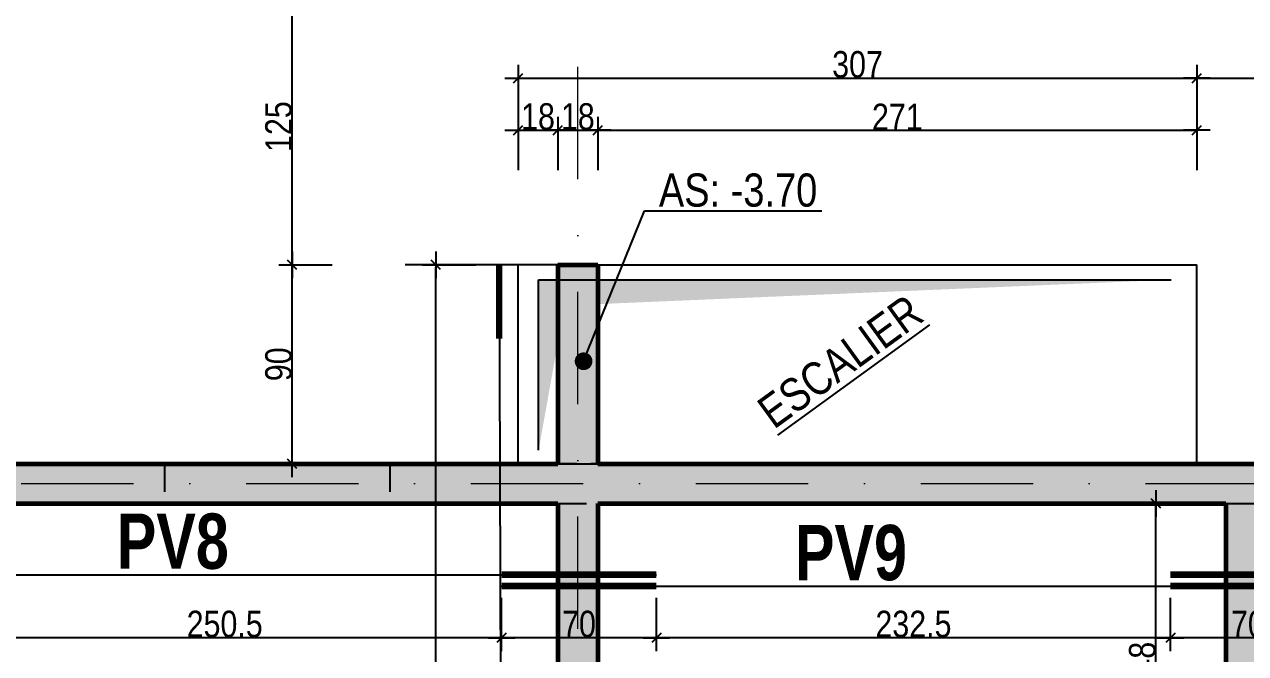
# Model space of a CAD drawing. Header units: millimetres. Extents: x 2049 to 9471, y -43633 to -39431.
# Drawn here: x 4544 to 5096, y -41762 to -41478 of the extents above; entities that cross this region are included whole.
import ezdxf
from ezdxf.enums import TextEntityAlignment as Align

# ---------------------------------------------------------------- set-up
doc = ezdxf.new("R2010")
doc.units = ezdxf.units.MM
doc.linetypes.add('CACHEX2', pattern=[19.05, 12.7, -6.35])
doc.linetypes.add('TIRETPTX2', pattern=[50.8, 25.4, -12.7, 0, -12.7])
for name, color, linetype in [('01_cote_gen', 4, 'Continuous'), ('01_linteaux', 2, 'Continuous'), ('01_murs_sup', 2, 'CACHEX2'), ('01_poch_murs', 253, 'Continuous'), ('01_poch_poteaux', 250, 'Continuous'), ('01_resv', 32, 'Continuous'), ('01_texte', 230, 'Continuous'), ('AA_COTES', 2, 'Continuous')]:
    doc.layers.add(name, color=color, linetype=linetype)
doc.layers.add('01_murs_coup', color=5, linetype='Continuous', lineweight=60)
doc.layers.add('01_tram_axes', color=2, linetype='TIRETPTX2', lineweight=9)
doc.styles.add('impact', font='impact.ttf')
doc.styles.add('STYLE2', font='ARIALN.TTF')
doc.dimstyles.new('JB50res', dxfattribs={"dimscale": 0.1, "dimtxt": 120, "dimasz": 12, "dimexe": 0.1, "dimexo": 0.1, "dimgap": 0.09, "dimtad": 1, "dimdec": 1, "dimdsep": 46, "dimtxsty": 'STYLE2', "dimblk1": 'BOND_G', "dimblk2": 'BOND_D', "dimsah": 1, "dimcen": 1.5, "dimdle": 0.01, "dimse1": 1, "dimse2": 1, "dimclrd": 4, "dimclre": 2, "dimclrt": 6, "dimazin": 2, "dimtfac": 2.333333, "dimtdec": 1, "dimtix": 1, "dimtmove": 2, "dimatfit": 3, "dimldrblk": 'BOND_G', "dimfxl": 1, "dimtolj": 1, "dimtzin": 0, "dimarcsym": 0})
pattern_1 = [(135, (-9275.435, 6358.231), (-11.2253202, 9e-16), [7.9375, -7.9375])]

# ---------------------------------------------------------------- blocks, each defined once
blk = doc.blocks.new('BOND_G')
at = {"layer": 'AA_COTES', "color": 0}
for p, q in [((0, -5), (0, 15)), ((5, 0), (-5, 0)), ((1.77, 1.77), (-1.77, -1.77))]:
    blk.add_line(p, q, dxfattribs=at)
blk = doc.blocks.new('BOND_D')
at = {"layer": 'AA_COTES', "color": 0}
for p, q in [((0, 5), (0, -15)), ((5, 0), (-5, 0)), ((-1.77, -1.77), (1.77, 1.77))]:
    blk.add_line(p, q, dxfattribs=at)
blk = doc.blocks.new('*D4256')
at = {"layer": '01_cote_gen', "color": 4, "lineweight": -2, "ltscale": 200, "transparency": 16777216}
blk.add_line((5055.53, -41841.41), (5055.53, -41695.81), dxfattribs=at)
at = {"layer": 'Defpoints', "color": 0, "ltscale": 200, "transparency": 16777216}
for p in [(5055.53, -41694.61), (5087.05, -41694.61), (5087.05, -41842.61)]:
    blk.add_point(p, dxfattribs=at)
at = {"layer": '01_cote_gen', "color": 4, "lineweight": -2, "ltscale": 200, "transparency": 16777216, "xscale": 1.2, "yscale": 1.2, "zscale": 1.2}
for name, p, rotation in [('BOND_D', (5055.53, -41694.61), 90), ('BOND_G', (5055.53, -41842.61), 270)]:
    blk.add_blockref(name, p, dxfattribs=dict(at, rotation=rotation))
at = {"layer": '01_cote_gen', "color": 6, "ltscale": 200, "transparency": 16777216, "insert": (5049.39, -41768.61), "char_height": 12, "attachment_point": 5, "rotation": 90, "style": 'STYLE2'}
blk.add_mtext('\\A1;148', dxfattribs=at)
blk = doc.blocks.new('*D4286')
at = {"layer": '01_cote_gen', "color": 4, "lineweight": -2, "ltscale": 200, "transparency": 16777216}
blk.add_line((4664.88, -41675.41), (4664.88, -41587.81), dxfattribs=at)
at = {"layer": 'Defpoints', "color": 0, "ltscale": 200, "transparency": 16777216}
for p in [(4664.88, -41586.61), (4758.48, -41586.61), (4693.25, -41676.61)]:
    blk.add_point(p, dxfattribs=at)
at = {"layer": '01_cote_gen', "color": 4, "lineweight": -2, "ltscale": 200, "transparency": 16777216, "xscale": 1.2, "yscale": 1.2, "zscale": 1.2}
for name, p, rotation in [('BOND_D', (4664.88, -41586.61), 90), ('BOND_G', (4664.88, -41676.61), 270)]:
    blk.add_blockref(name, p, dxfattribs=dict(at, rotation=rotation))
at = {"layer": '01_cote_gen', "color": 6, "ltscale": 200, "transparency": 16777216, "insert": (4658.75, -41631.61), "char_height": 12, "attachment_point": 5, "rotation": 90, "style": 'STYLE2'}
blk.add_mtext('\\A1;90', dxfattribs=at)
blk = doc.blocks.new('*D4288')
at = {"layer": '01_cote_gen', "color": 4, "lineweight": -2, "ltscale": 200, "transparency": 16777216}
blk.add_line((4664.88, -41585.41), (4664.88, -41462.81), dxfattribs=at)
at = {"layer": 'Defpoints', "color": 0, "ltscale": 200, "transparency": 16777216}
for p in [(4664.88, -41461.61), (4776.48, -41461.61), (4776.48, -41586.61)]:
    blk.add_point(p, dxfattribs=at)
at = {"layer": '01_cote_gen', "color": 4, "lineweight": -2, "ltscale": 200, "transparency": 16777216, "xscale": 1.2, "yscale": 1.2, "zscale": 1.2}
for name, p, rotation in [('BOND_D', (4664.88, -41461.61), 90), ('BOND_G', (4664.88, -41586.61), 270)]:
    blk.add_blockref(name, p, dxfattribs=dict(at, rotation=rotation))
at = {"layer": '01_cote_gen', "color": 6, "ltscale": 200, "transparency": 16777216, "insert": (4658.75, -41524.11), "char_height": 12, "attachment_point": 5, "rotation": 90, "style": 'STYLE2'}
blk.add_mtext('\\A1;125', dxfattribs=at)
blk = doc.blocks.new('*D4484')
at = {"layer": '01_cote_gen', "color": 4, "lineweight": -2, "ltscale": 200, "transparency": 16777216}
blk.add_line((5075.25, -41502.16), (5363.85, -41502.16), dxfattribs=at)
at = {"layer": 'Defpoints', "color": 0, "ltscale": 200, "transparency": 16777216}
for p in [(5365.05, -41502.16), (5074.05, -41520.16), (5365.05, -41535.01)]:
    blk.add_point(p, dxfattribs=at)
at = {"layer": '01_cote_gen', "color": 4, "lineweight": -2, "ltscale": 200, "transparency": 16777216, "xscale": 1.2, "yscale": 1.2, "zscale": 1.2, "rotation": 180}
blk.add_blockref('BOND_G', (5074.05, -41502.16), dxfattribs=at)
at = {"layer": '01_cote_gen', "color": 4, "lineweight": -2, "ltscale": 200, "transparency": 16777216, "xscale": 1.2, "yscale": 1.2, "zscale": 1.2}
blk.add_blockref('BOND_D', (5365.05, -41502.16), dxfattribs=at)
at = {"layer": '01_cote_gen', "color": 6, "ltscale": 200, "transparency": 16777216, "insert": (5219.55, -41496.03), "char_height": 12, "attachment_point": 5, "style": 'STYLE2'}
blk.add_mtext('\\A1;291', dxfattribs=at)
blk = doc.blocks.new('*D4485')
at = {"layer": '01_cote_gen', "color": 4, "lineweight": -2, "ltscale": 200, "transparency": 16777216}
blk.add_line((4768.25, -41525.74), (4783.85, -41525.74), dxfattribs=at)
at = {"layer": 'Defpoints', "color": 0, "ltscale": 200, "transparency": 16777216}
for p in [(4767.05, -41520.16), (4785.05, -41525.74), (4785.05, -41649.05)]:
    blk.add_point(p, dxfattribs=at)
at = {"layer": '01_cote_gen', "color": 4, "lineweight": -2, "ltscale": 200, "transparency": 16777216, "xscale": 1.2, "yscale": 1.2, "zscale": 1.2, "rotation": 180}
blk.add_blockref('BOND_G', (4767.05, -41525.74), dxfattribs=at)
at = {"layer": '01_cote_gen', "color": 4, "lineweight": -2, "ltscale": 200, "transparency": 16777216, "xscale": 1.2, "yscale": 1.2, "zscale": 1.2}
blk.add_blockref('BOND_D', (4785.05, -41525.74), dxfattribs=at)
at = {"layer": '01_cote_gen', "color": 6, "ltscale": 200, "transparency": 16777216, "insert": (4776.05, -41519.61), "char_height": 12, "attachment_point": 5, "style": 'STYLE2'}
blk.add_mtext('\\A1;18', dxfattribs=at)
blk = doc.blocks.new('*D4486')
at = {"layer": '01_cote_gen', "color": 4, "lineweight": -2, "ltscale": 200, "transparency": 16777216}
blk.add_line((4786.25, -41525.74), (4801.85, -41525.74), dxfattribs=at)
at = {"layer": 'Defpoints', "color": 0, "ltscale": 200, "transparency": 16777216}
for p in [(4803.05, -41525.74), (4785.05, -41543.74), (4803.05, -41631.61)]:
    blk.add_point(p, dxfattribs=at)
at = {"layer": '01_cote_gen', "color": 4, "lineweight": -2, "ltscale": 200, "transparency": 16777216, "xscale": 1.2, "yscale": 1.2, "zscale": 1.2, "rotation": 180}
blk.add_blockref('BOND_G', (4785.05, -41525.74), dxfattribs=at)
at = {"layer": '01_cote_gen', "color": 4, "lineweight": -2, "ltscale": 200, "transparency": 16777216, "xscale": 1.2, "yscale": 1.2, "zscale": 1.2}
blk.add_blockref('BOND_D', (4803.05, -41525.74), dxfattribs=at)
at = {"layer": '01_cote_gen', "color": 6, "ltscale": 200, "transparency": 16777216, "insert": (4794.05, -41519.61), "char_height": 12, "attachment_point": 5, "style": 'STYLE2'}
blk.add_mtext('\\A1;18', dxfattribs=at)
blk = doc.blocks.new('*D4487')
at = {"layer": '01_cote_gen', "color": 4, "lineweight": -2, "ltscale": 200, "transparency": 16777216}
blk.add_line((4804.25, -41525.74), (5072.85, -41525.74), dxfattribs=at)
at = {"layer": 'Defpoints', "color": 0, "ltscale": 200, "transparency": 16777216}
for p in [(5074.05, -41525.74), (4803.05, -41543.74), (5074.05, -41586.61)]:
    blk.add_point(p, dxfattribs=at)
at = {"layer": '01_cote_gen', "color": 4, "lineweight": -2, "ltscale": 200, "transparency": 16777216, "xscale": 1.2, "yscale": 1.2, "zscale": 1.2, "rotation": 180}
blk.add_blockref('BOND_G', (4803.05, -41525.74), dxfattribs=at)
at = {"layer": '01_cote_gen', "color": 4, "lineweight": -2, "ltscale": 200, "transparency": 16777216, "xscale": 1.2, "yscale": 1.2, "zscale": 1.2}
blk.add_blockref('BOND_D', (5074.05, -41525.74), dxfattribs=at)
at = {"layer": '01_cote_gen', "color": 6, "ltscale": 200, "transparency": 16777216, "insert": (4938.55, -41519.71), "char_height": 12, "attachment_point": 5, "style": 'STYLE2'}
blk.add_mtext('\\A1;271', dxfattribs=at)
blk = doc.blocks.new('*D4529')
at = {"layer": '01_resv', "color": 4, "lineweight": -2, "ltscale": 200, "transparency": 16777216}
blk.add_line((4768.25, -41502.16), (5072.85, -41502.16), dxfattribs=at)
at = {"layer": 'Defpoints', "color": 0, "ltscale": 200, "transparency": 16777216}
for p in [(5074.05, -41502.16), (4767.05, -41586.61), (5074.05, -41586.61)]:
    blk.add_point(p, dxfattribs=at)
at = {"layer": '01_resv', "color": 4, "lineweight": -2, "ltscale": 200, "transparency": 16777216, "xscale": 1.2, "yscale": 1.2, "zscale": 1.2, "rotation": 180}
blk.add_blockref('BOND_G', (4767.05, -41502.16), dxfattribs=at)
at = {"layer": '01_resv', "color": 4, "lineweight": -2, "ltscale": 200, "transparency": 16777216, "xscale": 1.2, "yscale": 1.2, "zscale": 1.2}
blk.add_blockref('BOND_D', (5074.05, -41502.16), dxfattribs=at)
at = {"layer": '01_resv', "color": 6, "ltscale": 200, "transparency": 16777216, "insert": (4920.55, -41496.03), "char_height": 12, "attachment_point": 5, "style": 'STYLE2'}
blk.add_mtext('\\A1;307', dxfattribs=at)
blk = doc.blocks.new('*D4896')
at = {"layer": '01_cote_gen', "color": 4, "lineweight": -2, "ltscale": 200, "transparency": 16777216}
blk.add_line((4729.87, -42256.45), (4729.87, -41587.81), dxfattribs=at)
at = {"layer": 'Defpoints', "color": 0, "ltscale": 200, "transparency": 16777216}
for p in [(4729.87, -41586.61), (4747.87, -41586.61), (4900.28, -42257.65)]:
    blk.add_point(p, dxfattribs=at)
at = {"layer": '01_cote_gen', "color": 4, "lineweight": -2, "ltscale": 200, "transparency": 16777216, "xscale": 1.2, "yscale": 1.2, "zscale": 1.2}
for name, p, rotation in [('BOND_D', (4729.87, -41586.61), 90), ('BOND_G', (4729.87, -42257.65), 270)]:
    blk.add_blockref(name, p, dxfattribs=dict(at, rotation=rotation))
at = {"layer": '01_cote_gen', "color": 6, "ltscale": 200, "transparency": 16777216, "insert": (4723.74, -41922.13), "char_height": 12, "attachment_point": 5, "rotation": 90, "style": 'STYLE2'}
blk.add_mtext('\\A1;671', dxfattribs=at)
blk = doc.blocks.new('*D4899')
at = {"layer": '01_cote_gen', "color": 4, "lineweight": -2, "ltscale": 200, "transparency": 16777216}
blk.add_line((4828.38, -41755.31), (4760.78, -41755.31), dxfattribs=at)
at = {"layer": 'Defpoints', "color": 0, "ltscale": 200, "transparency": 16777216}
for p in [(4759.58, -41752.56), (4829.58, -41752.56), (4759.58, -41755.31)]:
    blk.add_point(p, dxfattribs=at)
at = {"layer": '01_cote_gen', "color": 4, "lineweight": -2, "ltscale": 200, "transparency": 16777216, "xscale": 1.2, "yscale": 1.2, "zscale": 1.2, "rotation": 180}
blk.add_blockref('BOND_D', (4759.58, -41755.31), dxfattribs=at)
at = {"layer": '01_cote_gen', "color": 4, "lineweight": -2, "ltscale": 200, "transparency": 16777216, "xscale": 1.2, "yscale": 1.2, "zscale": 1.2}
blk.add_blockref('BOND_G', (4829.58, -41755.31), dxfattribs=at)
at = {"layer": '01_cote_gen', "color": 6, "ltscale": 200, "transparency": 16777216, "insert": (4794.58, -41749.17), "char_height": 12, "attachment_point": 5, "style": 'STYLE2'}
blk.add_mtext('\\A1;70', dxfattribs=at)
blk = doc.blocks.new('*D4900')
at = {"layer": '01_cote_gen', "color": 4, "lineweight": -2, "ltscale": 200, "transparency": 16777216}
blk.add_line((4758.38, -41755.31), (4510.3, -41755.31), dxfattribs=at)
at = {"layer": 'Defpoints', "color": 0, "ltscale": 200, "transparency": 16777216}
for p in [(4509.1, -41737.31), (4759.58, -41737.31), (4509.1, -41755.31)]:
    blk.add_point(p, dxfattribs=at)
at = {"layer": '01_cote_gen', "color": 4, "lineweight": -2, "ltscale": 200, "transparency": 16777216, "xscale": 1.2, "yscale": 1.2, "zscale": 1.2, "rotation": 180}
blk.add_blockref('BOND_D', (4509.1, -41755.31), dxfattribs=at)
at = {"layer": '01_cote_gen', "color": 4, "lineweight": -2, "ltscale": 200, "transparency": 16777216, "xscale": 1.2, "yscale": 1.2, "zscale": 1.2}
blk.add_blockref('BOND_G', (4759.58, -41755.31), dxfattribs=at)
at = {"layer": '01_cote_gen', "color": 6, "ltscale": 200, "transparency": 16777216, "insert": (4634.34, -41749.17), "char_height": 12, "attachment_point": 5, "style": 'STYLE2'}
blk.add_mtext('\\A1;250.5', dxfattribs=at)
blk = doc.blocks.new('*D4901')
at = {"layer": '01_cote_gen', "color": 4, "lineweight": -2, "ltscale": 200, "transparency": 16777216}
blk.add_line((5130.89, -41755.31), (5063.29, -41755.31), dxfattribs=at)
at = {"layer": 'Defpoints', "color": 0, "ltscale": 200, "transparency": 16777216}
for p in [(5062.09, -41745.63), (5132.09, -41745.63), (5062.09, -41755.31)]:
    blk.add_point(p, dxfattribs=at)
at = {"layer": '01_cote_gen', "color": 4, "lineweight": -2, "ltscale": 200, "transparency": 16777216, "xscale": 1.2, "yscale": 1.2, "zscale": 1.2, "rotation": 180}
blk.add_blockref('BOND_D', (5062.09, -41755.31), dxfattribs=at)
at = {"layer": '01_cote_gen', "color": 4, "lineweight": -2, "ltscale": 200, "transparency": 16777216, "xscale": 1.2, "yscale": 1.2, "zscale": 1.2}
blk.add_blockref('BOND_G', (5132.09, -41755.31), dxfattribs=at)
at = {"layer": '01_cote_gen', "color": 6, "ltscale": 200, "transparency": 16777216, "insert": (5097.09, -41749.17), "char_height": 12, "attachment_point": 5, "style": 'STYLE2'}
blk.add_mtext('\\A1;70', dxfattribs=at)
blk = doc.blocks.new('*D4902')
at = {"layer": '01_cote_gen', "color": 4, "lineweight": -2, "ltscale": 200, "transparency": 16777216}
blk.add_line((5060.89, -41755.31), (4830.78, -41755.31), dxfattribs=at)
at = {"layer": 'Defpoints', "color": 0, "ltscale": 200, "transparency": 16777216}
for p in [(4829.58, -41749.31), (5062.09, -41749.31), (4829.58, -41755.31)]:
    blk.add_point(p, dxfattribs=at)
at = {"layer": '01_cote_gen', "color": 4, "lineweight": -2, "ltscale": 200, "transparency": 16777216, "xscale": 1.2, "yscale": 1.2, "zscale": 1.2, "rotation": 180}
blk.add_blockref('BOND_D', (4829.58, -41755.31), dxfattribs=at)
at = {"layer": '01_cote_gen', "color": 4, "lineweight": -2, "ltscale": 200, "transparency": 16777216, "xscale": 1.2, "yscale": 1.2, "zscale": 1.2}
blk.add_blockref('BOND_G', (5062.09, -41755.31), dxfattribs=at)
at = {"layer": '01_cote_gen', "color": 6, "ltscale": 200, "transparency": 16777216, "insert": (4945.84, -41749.17), "char_height": 12, "attachment_point": 5, "style": 'STYLE2'}
blk.add_mtext('\\A1;232.5', dxfattribs=at)

msp = doc.modelspace()

# ---------------------------------------------------------------- hatches: boundary and pattern name
at = {"layer": '01_murs_sup', "ltscale": 200}
h = msp.add_hatch(dxfattribs=at)
h.set_pattern_fill('DASH', color=256, scale=2.5, angle=135)
h.set_pattern_definition(pattern_1)
h.paths.add_polyline_path([(4378.05, -40472.62), (4043.1, -40472.62), (4043.1, -40492.62), (4358.05, -40492.62), (4358.02, -41067.61), (4337.89, -41067.61), (4337.88, -41087.61), (4358.05, -41087.61), (4358.05, -41676.61), (4323.01, -41676.61), (4323.01, -41694.56), (4607.05, -41694.56), (4607.05, -41676.61), (4376.05, -41676.61), (4376.05, -41083.61), (4656.05, -41083.61), (4656.05, -41067.61), (4378.05, -41067.61)])
h.paths.add_polyline_path([(4234.8, -41067.61), (4193.1, -41067.61), (4193.1, -40636.55), (3988.75, -40636.55), (3988.75, -40656.55), (4173.1, -40656.55), (4173.1, -41067.61), (3815.1, -41067.61), (3815.1, -41430.61), (3833.1, -41430.61), (3833.1, -41087.61), (4173.1, -41087.61), (4173.1, -41092.5), (4193.14, -41092.5), (4193.1, -41087.61), (4234.8, -41087.61)])
h = msp.add_hatch(dxfattribs=at)
h.set_pattern_fill('DASH', color=256, scale=2.5, angle=135)
h.set_pattern_definition(pattern_1)
h.paths.add_polyline_path([(4193.05, -41225.61), (4173.1, -41225.61), (4173.1, -41646.61), (4193.1, -41646.61)])
h.paths.add_polyline_path([(5135.05, -41067.61), (4956.05, -41067.61), (4956.05, -41083.61), (5135.05, -41083.61)], flags=17)
h.paths.add_polyline_path([(5381.05, -41067.61), (5235.05, -41067.61), (5235.05, -41083.61), (5365.05, -41083.61), (5365.05, -41676.61), (4709.05, -41676.61), (4709.05, -41694.56), (5381.05, -41694.61)])
h.paths.add_polyline_path([(5016.48, -41824.66), (4567.05, -41824.66), (4567.05, -41842.61), (4785.05, -41842.61), (4785.05, -42435.61), (4682.05, -42435.61), (4682.05, -42451.61), (4962.05, -42451.61), (4962.05, -42435.61), (4803.05, -42435.61), (4803.05, -41842.61), (5016.48, -41842.56)])
h.paths.add_polyline_path([(6295.05, -41676.61), (5979.1, -41676.61), (5979.01, -41083.61), (6075.05, -41083.61), (6075.05, -41067.61), (5815.05, -41067.61), (5815.05, -41083.61), (5961.1, -41083.61), (5961.1, -41676.61), (5749.1, -41676.61), (5749.1, -41694.61), (6295.05, -41694.61)])
at = {"layer": '01_poch_murs', "ltscale": 200}
h = msp.add_hatch(color=256, dxfattribs=at)
h.dxf.hatch_style = 1
h.paths.add_polyline_path([(5105.05, -41694.61), (5087.05, -41694.61), (5087.05, -41842.61), (5105.05, -41842.61)])
at = {"layer": '01_poch_poteaux', "ltscale": 200}
h = msp.add_hatch(color=256, dxfattribs=at)
h.dxf.hatch_style = 1
h.paths.add_polyline_path([(5381.05, -41567.65), (5365.05, -41567.65), (5365.05, -41676.61), (4803.05, -41676.61), (4803.05, -41586.61), (4785.05, -41586.61), (4785.05, -41676.61), (4193.06, -41676.61), (4193.05, -41676.61), (4193.05, -41676.67), (4173.06, -41676.67), (4173.06, -41694.61), (4193.06, -41694.61), (4785.05, -41694.61), (4785.05, -41824.61), (4569.05, -41824.61), (4569.05, -41842.61), (4785.05, -41842.61), (4803.05, -41842.61), (4997.05, -41842.61), (4997.05, -41824.61), (4803.05, -41824.61), (4803.05, -41694.61), (5087.05, -41694.61), (5105.05, -41694.61), (5365.05, -41694.61), (5365.05, -42227.65), (5381.05, -42227.65)])

# ---------------------------------------------------------------- linework, layer by layer
at = {"layer": '01_cote_gen', "ltscale": 200}
msp.add_line((4767.05, -41586.61), (4715.94, -41586.61), dxfattribs=at)
at = {"layer": '01_linteaux', "ltscale": 0.1}
for p, q in [((4767.05, -41676.61), (4767.05, -41586.61)), ((4785.05, -41586.61), (4767.05, -41586.61)), ((4803.05, -41586.61), (5074.05, -41586.61)), ((5074.05, -41676.61), (5074.05, -41586.61))]:
    msp.add_line(p, q, dxfattribs=at)
at = {"layer": '01_murs_coup', "ltscale": 0.1}
for p, q in [((4785.05, -41586.61), (4785.05, -41676.61)), ((4785.05, -41586.61), (4803.05, -41586.61)), ((4803.05, -41586.61), (4803.05, -41676.61)), ((4193.06, -41676.61), (4785.05, -41676.61)), ((4803.05, -41676.61), (5365.05, -41676.61)), ((4193.06, -41694.61), (4785.05, -41694.61)), ((4785.05, -41694.61), (4785.05, -41824.61)), ((4803.05, -41694.61), (4803.05, -41824.61)), ((4803.05, -41694.61), (5087.05, -41694.61)), ((5087.05, -41694.61), (5087.05, -41842.61))]:
    msp.add_line(p, q, dxfattribs=at)
at = {"layer": '01_murs_sup'}
for p, q in [((4376.05, -41676.61), (4607.05, -41676.61)), ((4607.05, -41676.61), (4607.05, -41694.56)), ((4709.05, -41676.61), (4709.05, -41694.56)), ((5365.05, -41676.61), (4709.05, -41676.61)), ((4607.05, -41694.56), (4323.01, -41694.56)), ((4709.05, -41694.56), (5381.05, -41694.61))]:
    msp.add_line(p, q, dxfattribs=at)
at = {"layer": '01_poch_murs', "ltscale": 200}
for p, q in [((4776.33, -41670.41), (4776.33, -41593.36)), ((4776.33, -41593.36), (5062.36, -41593.36))]:
    msp.add_line(p, q, dxfattribs=at)
for points in [[(4776.33, -41670.41), (4776.33, -41593.36), (4788.01, -41605.04)], [(4776.33, -41593.36), (5062.36, -41593.36), (4788.01, -41605.04)]]:
    msp.add_solid(points, dxfattribs=at)
at = {"layer": '01_poch_poteaux', "ltscale": 200}
for p, q in [((4785.05, -41676.61), (4803.05, -41676.61)), ((5087.05, -41694.61), (5105.05, -41694.61))]:
    msp.add_line(p, q, dxfattribs=at)
at = {"layer": '01_texte'}
for p, q in [((4796.66, -41630.25), (4824.23, -41562.14)), ((4824.23, -41562.14), (4904.4, -41562.14))]:
    msp.add_line(p, q, dxfattribs=at)
at = {"layer": '01_texte', "ltscale": 200}
for p, q in [((4758.48, -41586.61), (4760.45, -42257.65)), ((4439.1, -41726.81), (4829.58, -41726.81)), ((5062.09, -41726.81), (5380.4, -41726.81)), ((4759.58, -41731.96), (5132.09, -41731.96))]:
    msp.add_line(p, q, dxfattribs=at)
at = {"layer": '01_texte', "ltscale": 200, "const_width": 3}
for points in [[(4758.48, -41586.58), (4758.48, -41620.02)], [(4829.58, -41726.81), (4759.58, -41726.81)], [(5062.09, -41726.81), (5132.09, -41726.81)], [(4759.58, -41731.96), (4829.58, -41731.96)], [(5132.09, -41731.96), (5062.09, -41731.96)]]:
    msp.add_lwpolyline(points, dxfattribs=at)
at = {"layer": '01_texte', "const_width": 4}
msp.add_lwpolyline([(4794.66, -41630.25, 1), (4798.66, -41630.25, 1)], format="xyb", close=True, dxfattribs=at)
at = {"layer": '01_tram_axes', "color": 253, "ltscale": 2}
for p, q in [((4794.05, -42768.29), (4794.05, -40330.13)), ((2406.63, -41685.61), (7041.34, -41685.61))]:
    msp.add_line(p, q, dxfattribs=at)

# ---------------------------------------------------------------- texts
at = {"layer": '01_texte', "style": 'STYLE2'}
msp.add_text('AS: -3.70', height=15, dxfattribs=at).set_placement((4830.71, -41560.31))
msp.add_text('%%UESCALIER', height=15, rotation=35.9664, dxfattribs=at).set_placement((4882.75, -41661.3))
at = {"layer": '01_texte', "style": 'impact'}
for s, p in [('PV8', (4610.87, -41731.63)), ('PV9', (4917.59, -41736.79))]:
    msp.add_text(s, height=25, dxfattribs=at).set_placement(p, align=Align.BOTTOM_CENTER)

# ---------------------------------------------------------------- dimensions: what is measured, and where the dimension line sits
at = {"layer": '01_cote_gen', "ltscale": 200}
for base, p1, p2, picture, middle in [((4664.88, -41461.61), (4776.48, -41586.61), (4776.48, -41461.61), '*D4288', (4658.75, -41524.11)), ((4664.88, -41586.61), (4693.25, -41676.61), (4758.48, -41586.61), '*D4286', (4658.75, -41631.61)), ((4729.87, -41586.61), (4900.28, -42257.65), (4747.87, -41586.61), '*D4896', (4723.74, -41922.13)), ((5055.53, -41694.61), (5087.05, -41842.61), (5087.05, -41694.61), '*D4256', (5049.39, -41768.61))]:
    dim = msp.add_linear_dim(base=base, p1=p1, p2=p2, angle=90, dimstyle='JB50res', dxfattribs=at)
    dim.commit()
    dim.dimension.update_dxf_attribs({"geometry": picture, "text_midpoint": middle})
for base, p1, p2, picture, middle in [((5365.05, -41502.16), (5074.05, -41520.16), (5365.05, -41535.01), '*D4484', (5219.55, -41496.03)), ((4785.05, -41525.74), (4767.05, -41520.16), (4785.05, -41649.05), '*D4485', (4776.05, -41519.61)), ((4803.05, -41525.74), (4785.05, -41543.74), (4803.05, -41631.61), '*D4486', (4794.05, -41519.61)), ((5074.05, -41525.74), (4803.05, -41543.74), (5074.05, -41586.61), '*D4487', (4938.55, -41519.71)), ((4509.1, -41755.31), (4759.58, -41737.31), (4509.1, -41737.31), '*D4900', (4634.34, -41749.17)), ((4759.58, -41755.31), (4829.58, -41752.56), (4759.58, -41752.56), '*D4899', (4794.58, -41749.17)), ((4829.58, -41755.31), (5062.09, -41749.31), (4829.58, -41749.31), '*D4902', (4945.84, -41749.17)), ((5062.09, -41755.31), (5132.09, -41745.63), (5062.09, -41745.63), '*D4901', (5097.09, -41749.17))]:
    dim = msp.add_linear_dim(base=base, p1=p1, p2=p2, dimstyle='JB50res', dxfattribs=at)
    dim.commit()
    dim.dimension.update_dxf_attribs({"geometry": picture, "text_midpoint": middle})
at = {"layer": '01_resv', "ltscale": 200}
dim = msp.add_linear_dim(base=(5074.05, -41502.16), p1=(4767.05, -41586.61), p2=(5074.05, -41586.61), dimstyle='JB50res', dxfattribs=at)
dim.commit()
dim.dimension.update_dxf_attribs({"geometry": '*D4529', "text_midpoint": (4920.55, -41496.03)})

doc.saveas('drawing.dxf')
